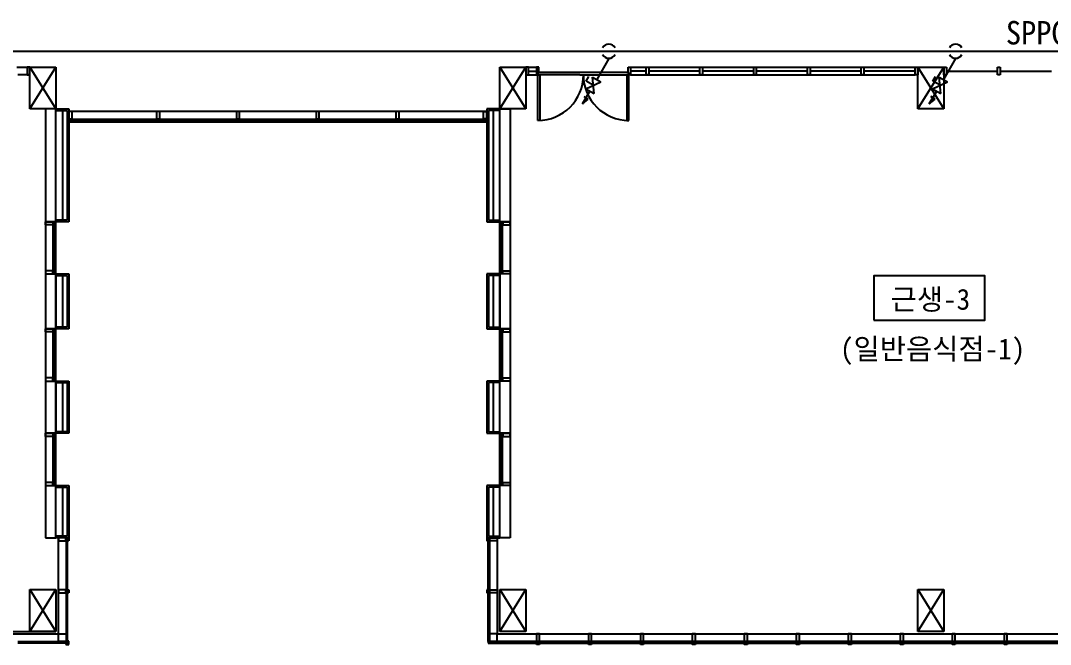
# Model space of a CAD drawing. Header units: millimetres. Extents: x 16332047 to 33387680, y -14835522 to -7015081.
# Drawn here: x 16771584 to 16791299, y -7494771 to -7482831 of the extents above; entities that cross this region are included whole.
import ezdxf
from ezdxf.enums import TextEntityAlignment as Align

# ---------------------------------------------------------------- set-up
doc = ezdxf.new("R2010")
doc.units = ezdxf.units.MM
doc.header["$LTSCALE"] = 300
doc.header["$MEASUREMENT"] = 0
for name, color, linetype in [('2', 2, 'CONTINUOUS'), ('3', 3, 'CONTINUOUS'), ('gas', 3, 'CONTINUOUS'), ('S', 1, 'CONTINUOUS'), ('TEXT', 3, 'CONTINUOUS'), ('근린시설 화장실위생도면$0$SI', 2, 'CONTINUOUS')]:
    doc.layers.add(name, color=color, linetype=linetype)
doc.layers.add('arch', color=255, linetype='CONTINUOUS', lineweight=25)
doc.styles.add('돋움체', font='')
doc.styles.get('돋움체').set_extended_font_data('DotumChe')

msp = doc.modelspace()

# ---------------------------------------------------------------- linework, layer by layer
at = {"layer": '2', "color": 0}
for p, q in [((16782404, -7484136, 0), (16782692, -7484004, 0)), ((16782409, -7483990, 0), (16782461, -7483900, 0)), ((16782548, -7484070, 0), (16782409, -7483990, 0)), ((16782563, -7484228, 0), (16782534, -7483912, 0)), ((16782534, -7483912, 0), (16782692, -7484004, 0)), ((16789043, -7484136, 0), (16789331, -7484004, 0)), ((16789048, -7483990, 0), (16789100, -7483900, 0)), ((16789187, -7484070, 0), (16789048, -7483990, 0)), ((16789201, -7484228, 0), (16789172, -7483912, 0)), ((16789172, -7483912, 0), (16789331, -7484004, 0)), ((16782404, -7484136, 0), (16782563, -7484228, 0)), ((16789043, -7484136, 0), (16789201, -7484228, 0))]:
    msp.add_line(p, q, dxfattribs=at)
at = {"layer": '3', "color": 0}
for p, q in [((16782846, -7483554, 0), (16782613, -7483958, 0)), ((16789485, -7483554, 0), (16789251, -7483958, 0)), ((16782342, -7484427, 0), (16782484, -7484182, 0)), ((16788981, -7484427, 0), (16789122, -7484182, 0))]:
    msp.add_line(p, q, dxfattribs=at)
at = {"layer": 'arch'}
for p, q in [((16771514, -7483721), (16771759, -7483721)), ((16771709, -7483721), (16771709, -7483871)), ((16771759, -7483721), (16771709, -7483721)), ((16771759, -7483871), (16771759, -7483721)), ((16771759, -7483721), (16772259, -7484521)), ((16771759, -7484521), (16772259, -7483721)), ((16771759, -7484521), (16771759, -7483721)), ((16771759, -7483721), (16772259, -7483721)), ((16772259, -7483721), (16772259, -7484521)), ((16780759, -7483721), (16781259, -7484521)), ((16780759, -7484521), (16781259, -7483721)), ((16780759, -7484521), (16780759, -7483721)), ((16780759, -7483721), (16781259, -7483721)), ((16781259, -7483721), (16781259, -7483871)), ((16781309, -7483721), (16781259, -7483721)), ((16781259, -7483721), (16781259, -7484521)), ((16781309, -7483721), (16781459, -7483721)), ((16781309, -7483871), (16781309, -7483721)), ((16781309, -7483796), (16781459, -7483796)), ((16781504, -7483721), (16781459, -7483721)), ((16781459, -7483721), (16781459, -7483851)), ((16781504, -7483816), (16781504, -7483721)), ((16783214, -7483816), (16783214, -7483721)), ((16783214, -7483721), (16783259, -7483721)), ((16783259, -7483721), (16788709, -7483721)), ((16783259, -7483721), (16783259, -7483851)), ((16783559, -7483796), (16783259, -7483796)), ((16783559, -7483721), (16783609, -7483721)), ((16783559, -7483871), (16783559, -7483721)), ((16783609, -7483721), (16783609, -7483871)), ((16784589, -7483796), (16783609, -7483796)), ((16784589, -7483721), (16784639, -7483721)), ((16784589, -7483871), (16784589, -7483721)), ((16784639, -7483721), (16784639, -7483871)), ((16785619, -7483796), (16784639, -7483796)), ((16785619, -7483721), (16785669, -7483721)), ((16785619, -7483871), (16785619, -7483721)), ((16785669, -7483721), (16785669, -7483871)), ((16786649, -7483796), (16785669, -7483796)), ((16786649, -7483721), (16786699, -7483721)), ((16786649, -7483871), (16786649, -7483721)), ((16786699, -7483721), (16786699, -7483871)), ((16787679, -7483796), (16786699, -7483796)), ((16787679, -7483721), (16787729, -7483721)), ((16787679, -7483871), (16787679, -7483721)), ((16787729, -7483721), (16787729, -7483871)), ((16788709, -7483796), (16787729, -7483796)), ((16788709, -7483721), (16788759, -7483721)), ((16788709, -7483871), (16788709, -7483721)), ((16788759, -7483721), (16788759, -7483871)), ((16788759, -7483721), (16789259, -7484521)), ((16788759, -7484521), (16789259, -7483721)), ((16788759, -7484521), (16788759, -7483721)), ((16788759, -7483721), (16789259, -7483721)), ((16789259, -7483721), (16789309, -7483721)), ((16789259, -7483871), (16789259, -7483721)), ((16789259, -7483721), (16789259, -7484521)), ((16789309, -7483721), (16789309, -7483871)), ((16789309, -7483796), (16790289, -7483796)), ((16790289, -7483721), (16790339, -7483721)), ((16790289, -7483871), (16790289, -7483721)), ((16790339, -7483721), (16790339, -7483871)), ((16790339, -7483796), (16791319, -7483796)), ((16771759, -7483871), (16771529, -7483871)), ((16771709, -7483871), (16771759, -7483871)), ((16781259, -7483871), (16781309, -7483871)), ((16781309, -7483871), (16781459, -7483871)), ((16781459, -7483851), (16781459, -7483871)), ((16781459, -7483871), (16781489, -7483871)), ((16781489, -7483871), (16781489, -7483826)), ((16781489, -7483826), (16781504, -7483826)), ((16782289, -7483871), (16781489, -7483871)), ((16781489, -7483871), (16781527, -7483871)), ((16781489, -7484741), (16781489, -7483871)), ((16781504, -7483826), (16781504, -7483816)), ((16781504, -7483816), (16781504, -7483816)), ((16783214, -7483826), (16781504, -7483826)), ((16781527, -7483871), (16781527, -7484741)), ((16782289, -7483871), (16783229, -7483871)), ((16783229, -7483871), (16783191, -7483871)), ((16783191, -7483871), (16783191, -7484741)), ((16783214, -7483826), (16783214, -7483816)), ((16783214, -7483816), (16783214, -7483816)), ((16783229, -7483826), (16783214, -7483826)), ((16783229, -7483871), (16783229, -7483826)), ((16783229, -7484741), (16783229, -7483871)), ((16783259, -7483871), (16783229, -7483871)), ((16783259, -7483851), (16783259, -7483871)), ((16783259, -7483871), (16788709, -7483871)), ((16783609, -7483871), (16783559, -7483871)), ((16784639, -7483871), (16784589, -7483871)), ((16785669, -7483871), (16785619, -7483871)), ((16786699, -7483871), (16786649, -7483871)), ((16787729, -7483871), (16787679, -7483871)), ((16788759, -7483871), (16788709, -7483871)), ((16789309, -7483871), (16789259, -7483871)), ((16790339, -7483871), (16790289, -7483871)), ((16772259, -7484521), (16771759, -7484521)), ((16772259, -7484521), (16772059, -7484521)), ((16772059, -7484521), (16772059, -7486681)), ((16772259, -7486681), (16772259, -7484521)), ((16772259, -7484521), (16772509, -7484521)), ((16772259, -7484551), (16772479, -7484551)), ((16772389, -7484521), (16772389, -7486681)), ((16772479, -7484551), (16772479, -7486651)), ((16772509, -7484521), (16772509, -7486681)), ((16780509, -7484571), (16772509, -7484571)), ((16772509, -7484571), (16772509, -7484771)), ((16780509, -7484571), (16772509, -7484571)), ((16772509, -7484571), (16772509, -7484712)), ((16772569, -7484571), (16772509, -7484571)), ((16772509, -7484571), (16772509, -7484771)), ((16772569, -7484712), (16772569, -7484571)), ((16774187, -7484571), (16774187, -7484712)), ((16774247, -7484571), (16774187, -7484571)), ((16774247, -7484712), (16774247, -7484571)), ((16775715, -7484571), (16775715, -7484712)), ((16775775, -7484571), (16775715, -7484571)), ((16775775, -7484712), (16775775, -7484571)), ((16777243, -7484571), (16777243, -7484712)), ((16777303, -7484571), (16777243, -7484571)), ((16777303, -7484712), (16777303, -7484571)), ((16778771, -7484571), (16778771, -7484712)), ((16778831, -7484571), (16778771, -7484571)), ((16778831, -7484712), (16778831, -7484571)), ((16780449, -7484712), (16780449, -7484571)), ((16780449, -7484571), (16780509, -7484571)), ((16780759, -7484521), (16780509, -7484521)), ((16780509, -7484521), (16780509, -7486681)), ((16780509, -7484771), (16780509, -7484571)), ((16780509, -7484571), (16780509, -7484712)), ((16780509, -7484771), (16780509, -7484571)), ((16780759, -7484551), (16780539, -7484551)), ((16780539, -7484551), (16780539, -7486651)), ((16780629, -7484521), (16780629, -7486681)), ((16780759, -7486681), (16780759, -7484521)), ((16780759, -7484521), (16780959, -7484521)), ((16781259, -7484521), (16780759, -7484521)), ((16780959, -7484521), (16780959, -7486681)), ((16789259, -7484521), (16788759, -7484521)), ((16772509, -7484712), (16772569, -7484712)), ((16772569, -7484746), (16772509, -7484746)), ((16772509, -7484746), (16772509, -7484771)), ((16772509, -7484771), (16772569, -7484771)), ((16772509, -7484771), (16780509, -7484771)), ((16772509, -7484771), (16780509, -7484771)), ((16772539, -7484746), (16772539, -7484718)), ((16772539, -7484718), (16780479, -7484718)), ((16780479, -7484746), (16772539, -7484746)), ((16772569, -7484771), (16772569, -7484746)), ((16774187, -7484712), (16774247, -7484712)), ((16774247, -7484746), (16774187, -7484746)), ((16774187, -7484746), (16774187, -7484771)), ((16774187, -7484771), (16774247, -7484771)), ((16774247, -7484771), (16774247, -7484746)), ((16775715, -7484712), (16775775, -7484712)), ((16775775, -7484746), (16775715, -7484746)), ((16775715, -7484746), (16775715, -7484771)), ((16775715, -7484771), (16775775, -7484771)), ((16775775, -7484771), (16775775, -7484746)), ((16777243, -7484712), (16777303, -7484712)), ((16777303, -7484746), (16777243, -7484746)), ((16777243, -7484746), (16777243, -7484771)), ((16777243, -7484771), (16777303, -7484771)), ((16777303, -7484771), (16777303, -7484746)), ((16778771, -7484712), (16778831, -7484712)), ((16778831, -7484746), (16778771, -7484746)), ((16778771, -7484746), (16778771, -7484771)), ((16778771, -7484771), (16778831, -7484771)), ((16778831, -7484771), (16778831, -7484746)), ((16780509, -7484712), (16780449, -7484712)), ((16780509, -7484746), (16780449, -7484746)), ((16780449, -7484746), (16780449, -7484771)), ((16780449, -7484771), (16780509, -7484771)), ((16780479, -7484718), (16780479, -7484746)), ((16780509, -7484771), (16780509, -7484746)), ((16781527, -7484741), (16781489, -7484741)), ((16783191, -7484741), (16783229, -7484741)), ((16772059, -7486681), (16772059, -7487681)), ((16772059, -7486681), (16772259, -7486681)), ((16772259, -7486681), (16772059, -7486681)), ((16772059, -7486681), (16772059, -7487681)), ((16772059, -7486681), (16772200, -7486681)), ((16772059, -7486741), (16772059, -7486681)), ((16772059, -7486681), (16772059, -7487681)), ((16772259, -7486681), (16772059, -7486681)), ((16772200, -7486741), (16772059, -7486741)), ((16772200, -7486681), (16772200, -7486741)), ((16772206, -7486711), (16772234, -7486711)), ((16772206, -7487651), (16772206, -7486711)), ((16772259, -7486681), (16772234, -7486681)), ((16772234, -7486681), (16772234, -7486741)), ((16772234, -7486711), (16772234, -7487651)), ((16772234, -7486741), (16772259, -7486741)), ((16772479, -7486651), (16772259, -7486651)), ((16772509, -7486681), (16772259, -7486681)), ((16772259, -7486741), (16772259, -7486681)), ((16772259, -7487681), (16772259, -7486681)), ((16772259, -7487681), (16772259, -7486681)), ((16780509, -7486681), (16780759, -7486681)), ((16780539, -7486651), (16780759, -7486651)), ((16780759, -7486681), (16780784, -7486681)), ((16780759, -7486741), (16780759, -7486681)), ((16780959, -7486681), (16780759, -7486681)), ((16780759, -7487681), (16780759, -7486681)), ((16780759, -7486681), (16780959, -7486681)), ((16780784, -7486741), (16780759, -7486741)), ((16780784, -7486681), (16780784, -7486741)), ((16780812, -7486711), (16780784, -7486711)), ((16780784, -7486711), (16780784, -7487651)), ((16780812, -7487651), (16780812, -7486711)), ((16780959, -7486681), (16780818, -7486681)), ((16780818, -7486681), (16780818, -7486741)), ((16780818, -7486741), (16780959, -7486741)), ((16780959, -7486681), (16780959, -7487681)), ((16780959, -7486681), (16780959, -7487681)), ((16780959, -7486741), (16780959, -7486681)), ((16772200, -7487621), (16772059, -7487621)), ((16772059, -7487621), (16772059, -7487681)), ((16772059, -7487681), (16772059, -7488731)), ((16772059, -7487681), (16772259, -7487681)), ((16772059, -7487681), (16772259, -7487681)), ((16772059, -7487681), (16772200, -7487681)), ((16772059, -7487681), (16772259, -7487681)), ((16772200, -7487681), (16772200, -7487621)), ((16772234, -7487651), (16772206, -7487651)), ((16772259, -7487621), (16772234, -7487621)), ((16772234, -7487621), (16772234, -7487681)), ((16772234, -7487681), (16772259, -7487681)), ((16772259, -7487681), (16772259, -7487621)), ((16772259, -7488731), (16772259, -7487681)), ((16772259, -7487681), (16772509, -7487681)), ((16772259, -7487681), (16772259, -7488731)), ((16772259, -7487711), (16772479, -7487711)), ((16772389, -7487681), (16772389, -7488731)), ((16772479, -7487711), (16772479, -7488701)), ((16772509, -7487681), (16772509, -7488731)), ((16780759, -7487681), (16780509, -7487681)), ((16780509, -7487681), (16780509, -7488731)), ((16780759, -7487711), (16780539, -7487711)), ((16780539, -7487711), (16780539, -7488701)), ((16780629, -7487681), (16780629, -7488731)), ((16780759, -7487621), (16780784, -7487621)), ((16780759, -7487681), (16780759, -7487621)), ((16780759, -7488731), (16780759, -7487681)), ((16780759, -7487681), (16780759, -7488731)), ((16780784, -7487681), (16780759, -7487681)), ((16780959, -7487681), (16780759, -7487681)), ((16780959, -7487681), (16780759, -7487681)), ((16780784, -7487621), (16780784, -7487681)), ((16780784, -7487651), (16780812, -7487651)), ((16780818, -7487681), (16780818, -7487621)), ((16780818, -7487621), (16780959, -7487621)), ((16780959, -7487681), (16780818, -7487681)), ((16780959, -7487621), (16780959, -7487681)), ((16780959, -7487681), (16780959, -7488731)), ((16772059, -7488731), (16772059, -7489731)), ((16772059, -7488731), (16772259, -7488731)), ((16772259, -7488731), (16772059, -7488731)), ((16772059, -7488731), (16772059, -7489731)), ((16772059, -7488731), (16772200, -7488731)), ((16772059, -7488791), (16772059, -7488731)), ((16772059, -7488731), (16772059, -7489731)), ((16772259, -7488731), (16772059, -7488731)), ((16772200, -7488731), (16772200, -7488791)), ((16772259, -7488731), (16772234, -7488731)), ((16772234, -7488731), (16772234, -7488791)), ((16772479, -7488701), (16772259, -7488701)), ((16772509, -7488731), (16772259, -7488731)), ((16772259, -7488791), (16772259, -7488731)), ((16772259, -7489731), (16772259, -7488731)), ((16772259, -7489731), (16772259, -7488731)), ((16780509, -7488731), (16780759, -7488731)), ((16780539, -7488701), (16780759, -7488701)), ((16780759, -7488731), (16780784, -7488731)), ((16780759, -7488791), (16780759, -7488731)), ((16780959, -7488731), (16780759, -7488731)), ((16780759, -7489731), (16780759, -7488731)), ((16780759, -7488731), (16780959, -7488731)), ((16780784, -7488731), (16780784, -7488791)), ((16780959, -7488731), (16780818, -7488731)), ((16780818, -7488731), (16780818, -7488791)), ((16780959, -7488731), (16780959, -7489731)), ((16780959, -7488731), (16780959, -7489731)), ((16780959, -7488791), (16780959, -7488731)), ((16772200, -7488791), (16772059, -7488791)), ((16772206, -7488761), (16772234, -7488761)), ((16772206, -7489701), (16772206, -7488761)), ((16772234, -7488761), (16772234, -7489701)), ((16772234, -7488791), (16772259, -7488791)), ((16780784, -7488791), (16780759, -7488791)), ((16780812, -7488761), (16780784, -7488761)), ((16780784, -7488761), (16780784, -7489701)), ((16780812, -7489701), (16780812, -7488761)), ((16780818, -7488791), (16780959, -7488791)), ((16772200, -7489671), (16772059, -7489671)), ((16772059, -7489671), (16772059, -7489731)), ((16772200, -7489731), (16772200, -7489671)), ((16772234, -7489701), (16772206, -7489701)), ((16772259, -7489671), (16772234, -7489671)), ((16772234, -7489671), (16772234, -7489731)), ((16772259, -7489731), (16772259, -7489671)), ((16780759, -7489671), (16780784, -7489671)), ((16780759, -7489731), (16780759, -7489671)), ((16780784, -7489671), (16780784, -7489731)), ((16780784, -7489701), (16780812, -7489701)), ((16780818, -7489731), (16780818, -7489671)), ((16780818, -7489671), (16780959, -7489671)), ((16780959, -7489671), (16780959, -7489731)), ((16772059, -7489731), (16772059, -7490731)), ((16772059, -7489731), (16772259, -7489731)), ((16772059, -7489731), (16772259, -7489731)), ((16772059, -7489731), (16772200, -7489731)), ((16772059, -7489731), (16772259, -7489731)), ((16772234, -7489731), (16772259, -7489731)), ((16772259, -7490731), (16772259, -7489731)), ((16772259, -7489731), (16772509, -7489731)), ((16772259, -7489731), (16772259, -7490731)), ((16772259, -7489761), (16772479, -7489761)), ((16772389, -7489731), (16772389, -7490731)), ((16772479, -7489761), (16772479, -7490701)), ((16772509, -7489731), (16772509, -7490731)), ((16780759, -7489731), (16780509, -7489731)), ((16780509, -7489731), (16780509, -7490731)), ((16780759, -7489761), (16780539, -7489761)), ((16780539, -7489761), (16780539, -7490701)), ((16780629, -7489731), (16780629, -7490731)), ((16780759, -7492731), (16780759, -7489731)), ((16780784, -7489731), (16780759, -7489731)), ((16780959, -7489731), (16780759, -7489731)), ((16780959, -7489731), (16780759, -7489731)), ((16780959, -7489731), (16780818, -7489731)), ((16780959, -7489731), (16780959, -7492731)), ((16772479, -7490701), (16772259, -7490701)), ((16780539, -7490701), (16780759, -7490701)), ((16772059, -7490731), (16772059, -7491731)), ((16772059, -7490731), (16772259, -7490731)), ((16772259, -7490731), (16772059, -7490731)), ((16772059, -7490731), (16772059, -7491731)), ((16772059, -7490731), (16772200, -7490731)), ((16772059, -7490791), (16772059, -7490731)), ((16772059, -7490731), (16772059, -7491731)), ((16772259, -7490731), (16772059, -7490731)), ((16772200, -7490791), (16772059, -7490791)), ((16772200, -7490731), (16772200, -7490791)), ((16772206, -7490761), (16772234, -7490761)), ((16772206, -7491701), (16772206, -7490761)), ((16772259, -7490731), (16772234, -7490731)), ((16772234, -7490731), (16772234, -7490791)), ((16772234, -7490761), (16772234, -7491701)), ((16772234, -7490791), (16772259, -7490791)), ((16772509, -7490731), (16772259, -7490731)), ((16772259, -7490791), (16772259, -7490731)), ((16772259, -7491731), (16772259, -7490731)), ((16772259, -7491731), (16772259, -7490731)), ((16780509, -7490731), (16780759, -7490731)), ((16780759, -7490731), (16780784, -7490731)), ((16780759, -7490791), (16780759, -7490731)), ((16780959, -7490731), (16780759, -7490731)), ((16780759, -7491731), (16780759, -7490731)), ((16780759, -7490731), (16780959, -7490731)), ((16780784, -7490791), (16780759, -7490791)), ((16780784, -7490731), (16780784, -7490791)), ((16780812, -7490761), (16780784, -7490761)), ((16780784, -7490761), (16780784, -7491701)), ((16780812, -7491701), (16780812, -7490761)), ((16780959, -7490731), (16780818, -7490731)), ((16780818, -7490731), (16780818, -7490791)), ((16780818, -7490791), (16780959, -7490791)), ((16780959, -7490731), (16780959, -7491731)), ((16780959, -7490731), (16780959, -7491731)), ((16780959, -7490791), (16780959, -7490731)), ((16772200, -7491671), (16772059, -7491671)), ((16772059, -7491671), (16772059, -7491731)), ((16772200, -7491731), (16772200, -7491671)), ((16772259, -7491671), (16772234, -7491671)), ((16772234, -7491671), (16772234, -7491731)), ((16772259, -7491731), (16772259, -7491671)), ((16780759, -7491671), (16780784, -7491671)), ((16780759, -7491731), (16780759, -7491671)), ((16780784, -7491671), (16780784, -7491731)), ((16780818, -7491731), (16780818, -7491671)), ((16780818, -7491671), (16780959, -7491671)), ((16780959, -7491671), (16780959, -7491731)), ((16772059, -7491731), (16772059, -7492731)), ((16772059, -7491731), (16772259, -7491731)), ((16772059, -7491731), (16772259, -7491731)), ((16772059, -7491731), (16772200, -7491731)), ((16772059, -7491731), (16772259, -7491731)), ((16772234, -7491701), (16772206, -7491701)), ((16772234, -7491731), (16772259, -7491731)), ((16772259, -7492731), (16772259, -7491731)), ((16772259, -7491731), (16772509, -7491731)), ((16772259, -7491761), (16772479, -7491761)), ((16772389, -7491731), (16772389, -7492731)), ((16772479, -7491761), (16772479, -7492701)), ((16772509, -7491731), (16772509, -7492731)), ((16780759, -7491731), (16780509, -7491731)), ((16780509, -7491731), (16780509, -7492731)), ((16780759, -7491761), (16780539, -7491761)), ((16780539, -7491761), (16780539, -7492701)), ((16780629, -7491731), (16780629, -7492731)), ((16780784, -7491731), (16780759, -7491731)), ((16780959, -7491731), (16780759, -7491731)), ((16780959, -7491731), (16780759, -7491731)), ((16780784, -7491701), (16780812, -7491701)), ((16780959, -7491731), (16780818, -7491731)), ((16772059, -7492731), (16772259, -7492731)), ((16772479, -7492701), (16772259, -7492701)), ((16772509, -7492731), (16772259, -7492731)), ((16772309, -7494571), (16772309, -7492731)), ((16772309, -7492731), (16772309, -7492791)), ((16772450, -7492731), (16772309, -7492731)), ((16772309, -7492791), (16772450, -7492791)), ((16772450, -7492791), (16772450, -7492731)), ((16772456, -7492761), (16772456, -7493756)), ((16772484, -7492761), (16772456, -7492761)), ((16772484, -7492791), (16772484, -7492731)), ((16772484, -7492731), (16772509, -7492731)), ((16772484, -7493756), (16772484, -7492761)), ((16772509, -7492791), (16772484, -7492791)), ((16772509, -7492731), (16772509, -7492791)), ((16780509, -7492731), (16780759, -7492731)), ((16780534, -7492731), (16780509, -7492731)), ((16780509, -7492731), (16780509, -7492791)), ((16780509, -7492791), (16780534, -7492791)), ((16780534, -7492791), (16780534, -7492731)), ((16780534, -7493756), (16780534, -7492761)), ((16780534, -7492761), (16780562, -7492761)), ((16780539, -7492701), (16780759, -7492701)), ((16780562, -7492761), (16780562, -7493756)), ((16780568, -7492791), (16780568, -7492731)), ((16780568, -7492731), (16780709, -7492731)), ((16780709, -7492791), (16780568, -7492791)), ((16780709, -7492731), (16780709, -7494571)), ((16780709, -7492731), (16780709, -7492791)), ((16780959, -7492731), (16780759, -7492731)), ((16771759, -7493721), (16772259, -7494521)), ((16771759, -7494521), (16772259, -7493721)), ((16771759, -7494521), (16771759, -7493721)), ((16771759, -7493721), (16772259, -7493721)), ((16772259, -7493721), (16772259, -7494521)), ((16772309, -7493726), (16772309, -7493786)), ((16772450, -7493726), (16772309, -7493726)), ((16772309, -7493786), (16772450, -7493786)), ((16772450, -7493786), (16772450, -7493726)), ((16772456, -7493756), (16772456, -7494718)), ((16772484, -7493756), (16772456, -7493756)), ((16772456, -7493756), (16772484, -7493756)), ((16772484, -7493786), (16772484, -7493726)), ((16772484, -7493726), (16772509, -7493726)), ((16772484, -7494718), (16772484, -7493756)), ((16772509, -7493786), (16772484, -7493786)), ((16772509, -7493726), (16772509, -7493786)), ((16780534, -7493726), (16780509, -7493726)), ((16780509, -7493726), (16780509, -7493786)), ((16780509, -7493786), (16780534, -7493786)), ((16780534, -7493786), (16780534, -7493726)), ((16780534, -7494718), (16780534, -7493756)), ((16780534, -7493756), (16780562, -7493756)), ((16780562, -7493756), (16780534, -7493756)), ((16780562, -7493756), (16780562, -7494718)), ((16780568, -7493786), (16780568, -7493726)), ((16780568, -7493726), (16780709, -7493726)), ((16780709, -7493786), (16780568, -7493786)), ((16780709, -7493726), (16780709, -7493786)), ((16780759, -7493721), (16781259, -7494521)), ((16780759, -7494521), (16781259, -7493721)), ((16780759, -7494521), (16780759, -7493721)), ((16780759, -7493721), (16781259, -7493721)), ((16781259, -7493721), (16781259, -7494521)), ((16788759, -7493721), (16789259, -7494521)), ((16788759, -7494521), (16789259, -7493721)), ((16788759, -7494521), (16788759, -7493721)), ((16788759, -7493721), (16789259, -7493721)), ((16789259, -7493721), (16789259, -7494521)), ((16764484, -7494521), (16772259, -7494521)), ((16764534, -7494571), (16772309, -7494571)), ((16772259, -7494521), (16771759, -7494521)), ((16772309, -7494571), (16772456, -7494571)), ((16772309, -7494718), (16772309, -7494571)), ((16772456, -7494571), (16772456, -7494718)), ((16780709, -7494571), (16780562, -7494571)), ((16780562, -7494571), (16780562, -7494718)), ((16780709, -7494718), (16780709, -7494571)), ((16780709, -7494571), (16804109, -7494571)), ((16781259, -7494521), (16780759, -7494521)), ((16781519, -7494571), (16781459, -7494571)), ((16781459, -7494571), (16781459, -7494712)), ((16781519, -7494712), (16781519, -7494571)), ((16782514, -7494571), (16782454, -7494571)), ((16782454, -7494571), (16782454, -7494712)), ((16782514, -7494712), (16782514, -7494571)), ((16783509, -7494571), (16783449, -7494571)), ((16783449, -7494571), (16783449, -7494712)), ((16783509, -7494712), (16783509, -7494571)), ((16784504, -7494571), (16784444, -7494571)), ((16784444, -7494571), (16784444, -7494712)), ((16784504, -7494712), (16784504, -7494571)), ((16785499, -7494571), (16785439, -7494571)), ((16785439, -7494571), (16785439, -7494712)), ((16785499, -7494712), (16785499, -7494571)), ((16786494, -7494571), (16786434, -7494571)), ((16786434, -7494571), (16786434, -7494712)), ((16786494, -7494712), (16786494, -7494571)), ((16787489, -7494571), (16787429, -7494571)), ((16787429, -7494571), (16787429, -7494712)), ((16787489, -7494712), (16787489, -7494571)), ((16788484, -7494571), (16788424, -7494571)), ((16788424, -7494571), (16788424, -7494712)), ((16788484, -7494712), (16788484, -7494571)), ((16789259, -7494521), (16788759, -7494521)), ((16789479, -7494571), (16789419, -7494571)), ((16789419, -7494571), (16789419, -7494712)), ((16789479, -7494712), (16789479, -7494571)), ((16790474, -7494571), (16790414, -7494571)), ((16790414, -7494571), (16790414, -7494712)), ((16790474, -7494712), (16790474, -7494571)), ((16771529, -7494718), (16772484, -7494718)), ((16772484, -7494746), (16771529, -7494746)), ((16772456, -7494718), (16772309, -7494718)), ((16772474, -7494746), (16772449, -7494746)), ((16772449, -7494746), (16772449, -7494771)), ((16772449, -7494771), (16772509, -7494771)), ((16772456, -7494718), (16772484, -7494718)), ((16772484, -7494746), (16772474, -7494746)), ((16772474, -7494746), (16772474, -7494746)), ((16772509, -7494711), (16772484, -7494711)), ((16772484, -7494711), (16772484, -7494746)), ((16772484, -7494718), (16772484, -7494746)), ((16772509, -7494771), (16772509, -7494711)), ((16780562, -7494718), (16780534, -7494718)), ((16781489, -7494718), (16780534, -7494718)), ((16780534, -7494718), (16780534, -7494746)), ((16780534, -7494746), (16781489, -7494746)), ((16780562, -7494718), (16780709, -7494718)), ((16781459, -7494712), (16781519, -7494712)), ((16781459, -7494746), (16781519, -7494746)), ((16781459, -7494771), (16781459, -7494746)), ((16781519, -7494771), (16781459, -7494771)), ((16781489, -7494746), (16781489, -7494718)), ((16782484, -7494718), (16781489, -7494718)), ((16781489, -7494718), (16781489, -7494746)), ((16781489, -7494746), (16782484, -7494746)), ((16781519, -7494746), (16781519, -7494771)), ((16782454, -7494712), (16782514, -7494712)), ((16782454, -7494746), (16782514, -7494746)), ((16782454, -7494771), (16782454, -7494746)), ((16782514, -7494771), (16782454, -7494771)), ((16783479, -7494718), (16782484, -7494718)), ((16782484, -7494718), (16782484, -7494746)), ((16782484, -7494746), (16782484, -7494718)), ((16782484, -7494746), (16783479, -7494746)), ((16782514, -7494746), (16782514, -7494771)), ((16783449, -7494712), (16783509, -7494712)), ((16783449, -7494746), (16783509, -7494746)), ((16783449, -7494771), (16783449, -7494746)), ((16783509, -7494771), (16783449, -7494771)), ((16784474, -7494718), (16783479, -7494718)), ((16783479, -7494718), (16783479, -7494746)), ((16783479, -7494746), (16783479, -7494718)), ((16783479, -7494746), (16784474, -7494746)), ((16783509, -7494746), (16783509, -7494771)), ((16784444, -7494712), (16784504, -7494712)), ((16784444, -7494746), (16784504, -7494746)), ((16784444, -7494771), (16784444, -7494746)), ((16784504, -7494771), (16784444, -7494771)), ((16785469, -7494718), (16784474, -7494718)), ((16784474, -7494718), (16784474, -7494746)), ((16784474, -7494746), (16784474, -7494718)), ((16784474, -7494746), (16785469, -7494746)), ((16784504, -7494746), (16784504, -7494771)), ((16785439, -7494712), (16785499, -7494712)), ((16785439, -7494746), (16785499, -7494746)), ((16785439, -7494771), (16785439, -7494746)), ((16785499, -7494771), (16785439, -7494771)), ((16786464, -7494718), (16785469, -7494718)), ((16785469, -7494718), (16785469, -7494746)), ((16785469, -7494746), (16785469, -7494718)), ((16785469, -7494746), (16786464, -7494746)), ((16785499, -7494746), (16785499, -7494771)), ((16786434, -7494712), (16786494, -7494712)), ((16786434, -7494746), (16786494, -7494746)), ((16786434, -7494771), (16786434, -7494746)), ((16786494, -7494771), (16786434, -7494771)), ((16787459, -7494718), (16786464, -7494718)), ((16786464, -7494718), (16786464, -7494746)), ((16786464, -7494746), (16786464, -7494718)), ((16786464, -7494746), (16787459, -7494746)), ((16786494, -7494746), (16786494, -7494771)), ((16787429, -7494712), (16787489, -7494712)), ((16787429, -7494746), (16787489, -7494746)), ((16787429, -7494771), (16787429, -7494746)), ((16787489, -7494771), (16787429, -7494771)), ((16788454, -7494718), (16787459, -7494718)), ((16787459, -7494718), (16787459, -7494746)), ((16787459, -7494746), (16787459, -7494718)), ((16787459, -7494746), (16788454, -7494746)), ((16787489, -7494746), (16787489, -7494771)), ((16788424, -7494712), (16788484, -7494712)), ((16788424, -7494746), (16788484, -7494746)), ((16788424, -7494771), (16788424, -7494746)), ((16788484, -7494771), (16788424, -7494771)), ((16788454, -7494746), (16788454, -7494718)), ((16789449, -7494718), (16788454, -7494718)), ((16788454, -7494718), (16788454, -7494746)), ((16788454, -7494746), (16789449, -7494746)), ((16788484, -7494746), (16788484, -7494771)), ((16789419, -7494712), (16789479, -7494712)), ((16789419, -7494746), (16789479, -7494746)), ((16789419, -7494771), (16789419, -7494746)), ((16789479, -7494771), (16789419, -7494771)), ((16790444, -7494718), (16789449, -7494718)), ((16789449, -7494718), (16789449, -7494746)), ((16789449, -7494746), (16789449, -7494718)), ((16789449, -7494746), (16790444, -7494746)), ((16789479, -7494746), (16789479, -7494771)), ((16790414, -7494712), (16790474, -7494712)), ((16790414, -7494746), (16790474, -7494746)), ((16790414, -7494771), (16790414, -7494746)), ((16790474, -7494771), (16790414, -7494771)), ((16791439, -7494718), (16790444, -7494718)), ((16790444, -7494718), (16790444, -7494746)), ((16790444, -7494746), (16790444, -7494718)), ((16790444, -7494746), (16791439, -7494746)), ((16790474, -7494746), (16790474, -7494771))]:
    msp.add_line(p, q, dxfattribs=at)
at = {"layer": 'arch', "extrusion": (0, 0, -1)}
for p, q in [((16780759, -7487681), (16780759, -7486681)), ((16780759, -7486681), (16780959, -7486681)), ((16780959, -7486681), (16780959, -7487681)), ((16780959, -7487681), (16780759, -7487681)), ((16780759, -7489731), (16780759, -7488731)), ((16780759, -7488731), (16780959, -7488731)), ((16780959, -7488731), (16780959, -7489731)), ((16780959, -7489731), (16780759, -7489731)), ((16780759, -7491731), (16780759, -7490731)), ((16780759, -7490731), (16780959, -7490731)), ((16780959, -7490731), (16780959, -7491731)), ((16780959, -7491731), (16780759, -7491731))]:
    msp.add_line(p, q, dxfattribs=at)
at = {"layer": 'arch'}
msp.add_lwpolyline([(16787920, -7488565), (16790045, -7488565), (16790045, -7487714), (16787920, -7487714)], close=True, dxfattribs=at)
for centre, start, end in [((16781489, -7483871), 270, 0), ((16783229, -7483871), 180, 270)]:
    msp.add_arc(centre, 870, start, end, dxfattribs=at)
at = {"layer": 'gas', "ltscale": 3}
for p, q in [((16748526, -7483417, 0), (16772672, -7483417, 0)), ((16780330, -7483417, 0), (16799806, -7483417, 0))]:
    msp.add_line(p, q, dxfattribs=at)
at = {"layer": 'S', "color": 3, "ltscale": 10}
msp.add_line((16772672, -7483417), (16780330, -7483417), dxfattribs=at)
at = {"layer": 'S', "color": 0, "ltscale": 10}
for p, q in [((16782342, -7484427, 0), (16782453, -7484332, 0)), ((16782453, -7484332, 0), (16782371, -7484285, 0)), ((16788981, -7484427, 0), (16789091, -7484332, 0)), ((16789091, -7484332, 0), (16789009, -7484285, 0))]:
    msp.add_line(p, q, dxfattribs=at)
at = {"layer": '근린시설 화장실위생도면$0$SI', "color": 0}
for centre, start, end in [((16782846, -7483417, 0), 28.3041, 151.6959), ((16789485, -7483417, 0), 28.3041, 151.6959), ((16782846, -7483417, 0), 208.4369, 331.5631), ((16789485, -7483417, 0), 208.4369, 331.5631)]:
    msp.add_arc(centre, 136, start, end, dxfattribs=at)

# ---------------------------------------------------------------- texts
at = {"layer": 'arch', "style": '돋움체'}
for s, p in [('근생-3', (16789002, -7488365)), ('(일반음식점-1)', (16789044, -7489316))]:
    msp.add_text(s, height=400, dxfattribs=at).set_placement(p, align=Align.CENTER)
at = {"layer": 'TEXT', "style": '돋움체'}
msp.add_text('SPPG 50A', height=450, rotation=360, dxfattribs=at).set_placement((16790447, -7483288, 0))

doc.saveas('drawing.dxf')
